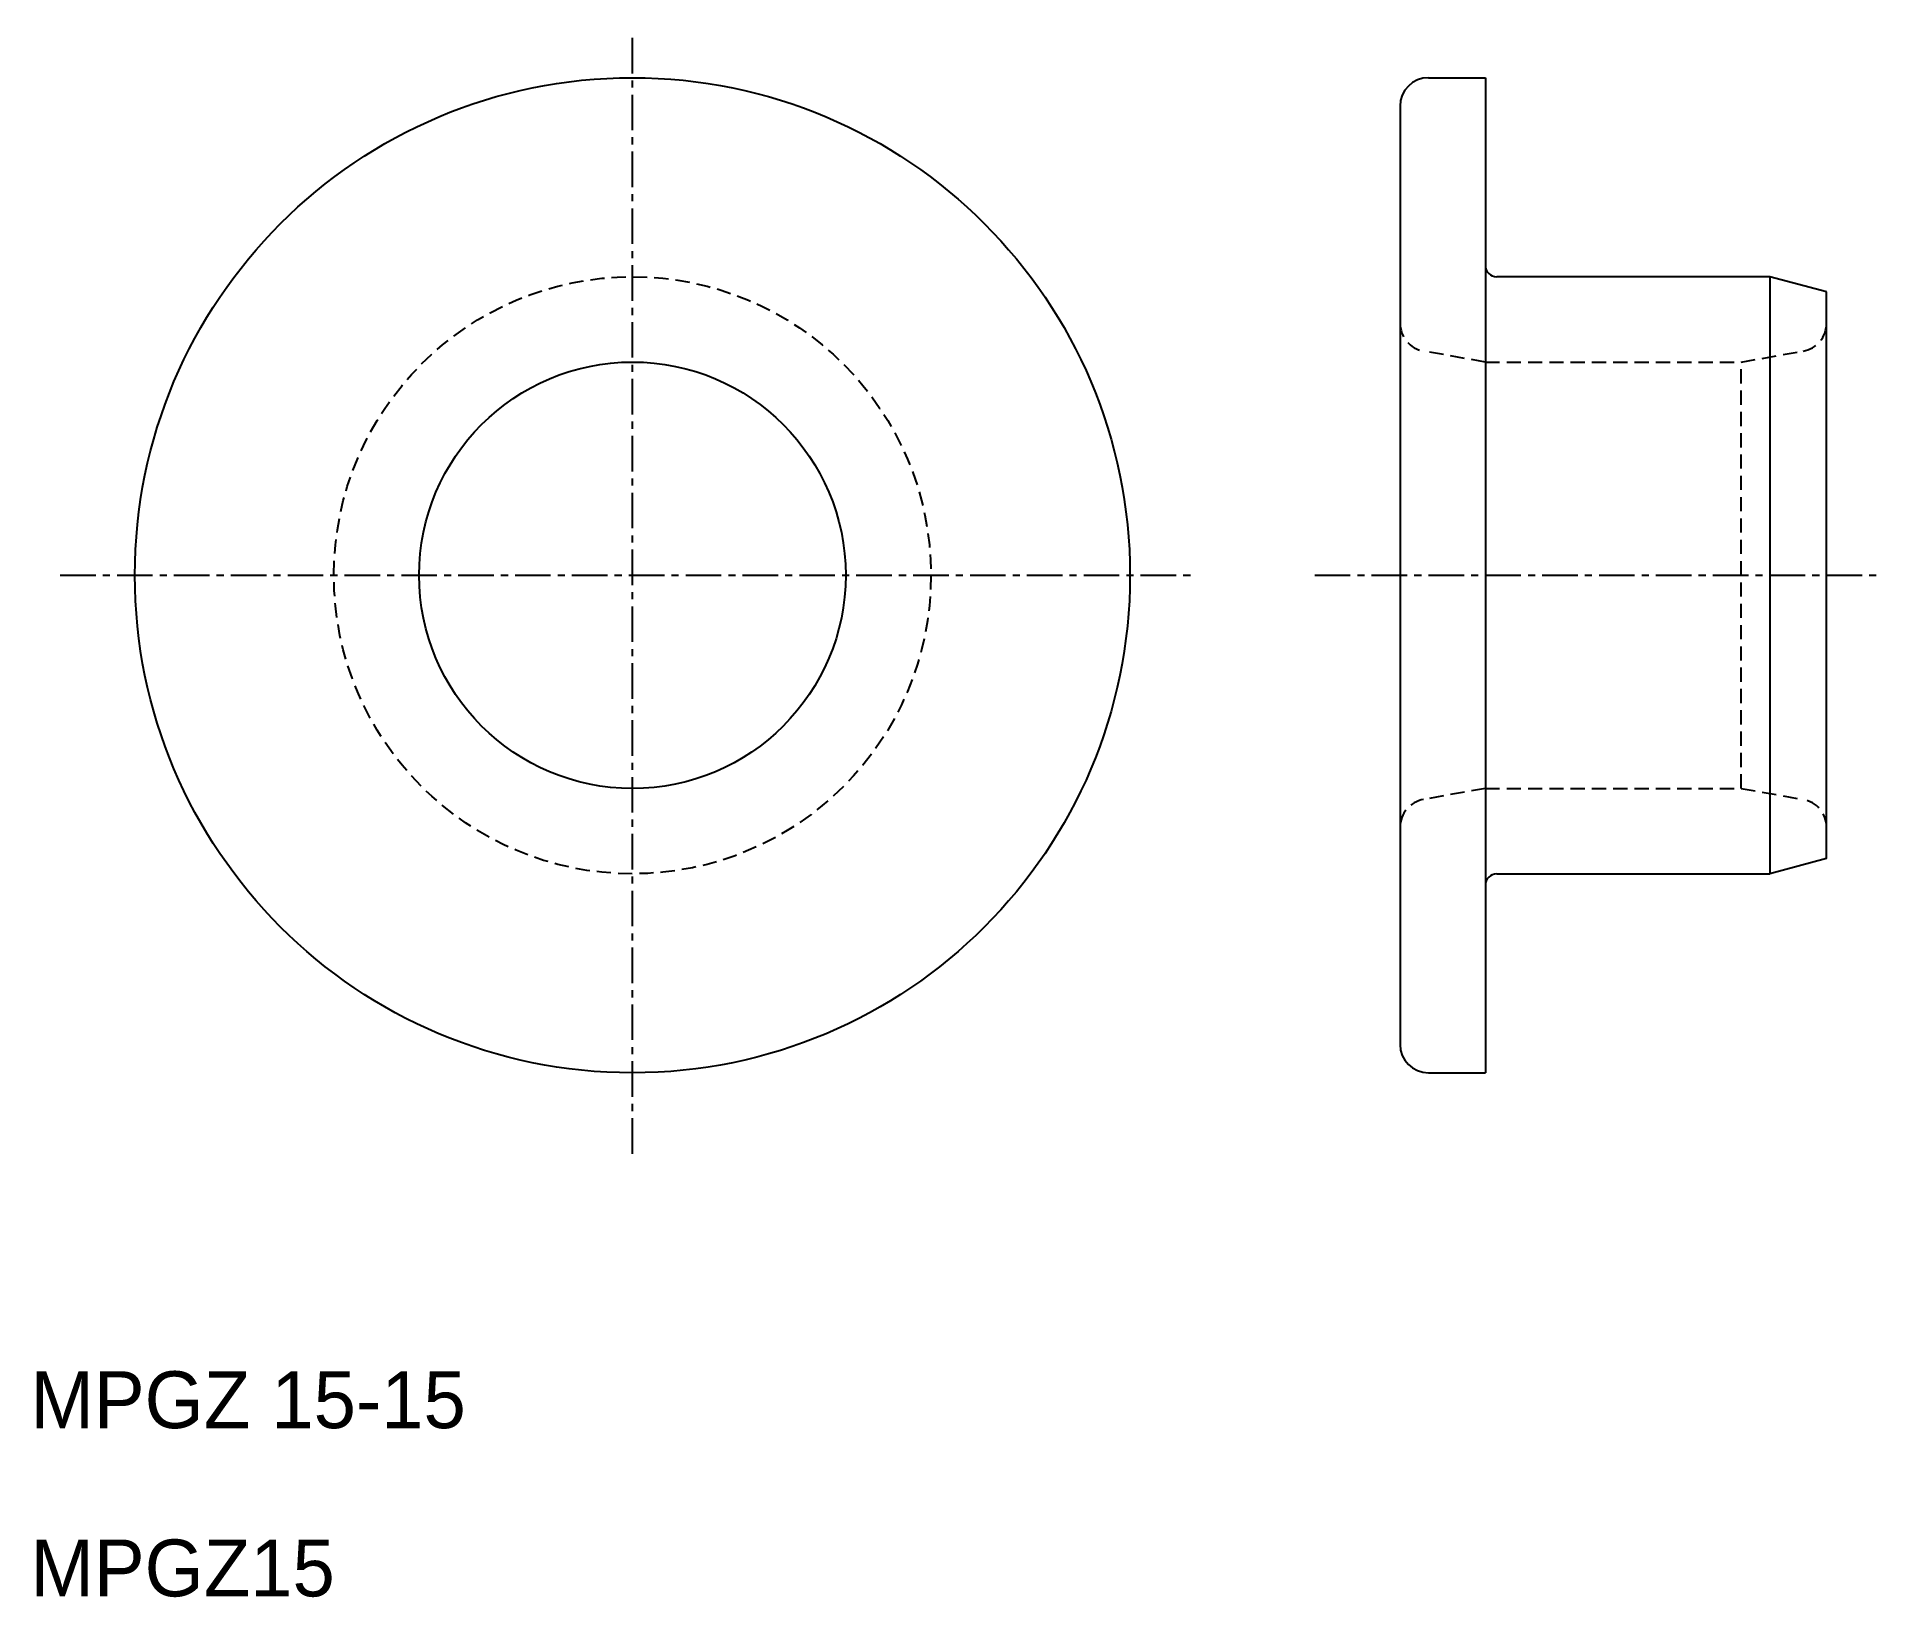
# Model space of a CAD drawing. Extents: x 24.7 to 89.4, y 23.5 to 78.4.
import ezdxf

# ---------------------------------------------------------------- set-up
doc = ezdxf.new("R2010")
doc.units = 0
doc.linetypes.add('CENTER', pattern=[2, 1.25, -0.25, 0.25, -0.25])
doc.linetypes.add('DASHED', pattern=[0.75, 0.5, -0.25])
doc.layers.get('0').update_dxf_attribs({"linetype": 'CONTINUOUS'})
doc.layers.add('CENTER', color=1, linetype='CENTER')

msp = doc.modelspace()

# ---------------------------------------------------------------- linework, layer by layer
at = {"color": 7, "linetype": 'CONTINUOUS'}
for p, q in [((73.605, 76.934), (75.605, 76.934)), ((75.605, 76.934), (75.605, 41.934)), ((72.605, 75.934), (72.605, 42.934)), ((85.605, 69.934), (76.005, 69.934)), ((85.605, 69.934), (85.605, 48.934)), ((87.605, 69.398), (85.605, 69.934)), ((87.605, 49.47), (87.605, 69.398)), ((87.605, 49.47), (85.605, 48.934)), ((76.005, 48.934), (85.605, 48.934)), ((73.605, 41.934), (75.605, 41.934))]:
    msp.add_line(p, q, dxfattribs=at)
at = {"color": 3, "linetype": 'DASHED'}
for p, q in [((75.605, 66.934), (73.431, 67.317)), ((75.605, 66.934), (84.605, 66.934)), ((75.605, 66.934), (75.605, 51.934)), ((84.605, 66.934), (86.778, 67.317)), ((84.605, 51.934), (84.605, 66.934)), ((75.605, 51.934), (73.431, 51.551)), ((75.605, 51.934), (84.605, 51.934)), ((84.605, 51.934), (86.778, 51.551))]:
    msp.add_line(p, q, dxfattribs=at)
at = {"color": 7, "linetype": 'CONTINUOUS'}
for radius in [17.5, 7.5]:
    msp.add_circle((45.605, 59.434), radius, dxfattribs=at)
at = {"color": 3, "linetype": 'DASHED'}
msp.add_circle((45.605, 59.434), 10.5, dxfattribs=at)
at = {"color": 7, "linetype": 'CONTINUOUS'}
for centre, radius, start, end in [((73.605, 75.934), 1, 90, 180), ((76.005, 70.334), 0.4, 180, 270), ((76.005, 48.534), 0.4, 90, 180), ((73.605, 42.934), 1, 180, 270)]:
    msp.add_arc(centre, radius, start, end, dxfattribs=at)
at = {"color": 3, "linetype": 'DASHED'}
for centre, start, end in [((73.605, 68.302), 180, 260), ((86.605, 68.302), 280, 0), ((73.605, 50.566), 100, 180), ((86.605, 50.566), 0, 80)]:
    msp.add_arc(centre, 1, start, end, dxfattribs=at)
at = {"layer": 'CENTER', "color": 1, "linetype": 'CENTER'}
for p, q in [((45.605, 39.088), (45.605, 78.374)), ((25.479, 59.434), (65.322, 59.434)), ((69.605, 59.434), (89.386, 59.434))]:
    msp.add_line(p, q, dxfattribs=at)

# ---------------------------------------------------------------- texts
at = {"color": 7, "linetype": 'CONTINUOUS'}
for s, p in [('MPGZ 15-15', (24.436, 29.434)), ('MPGZ15', (24.436, 23.517))]:
    msp.add_text(s, height=2, dxfattribs=at).set_placement(p)

doc.saveas('drawing.dxf')
